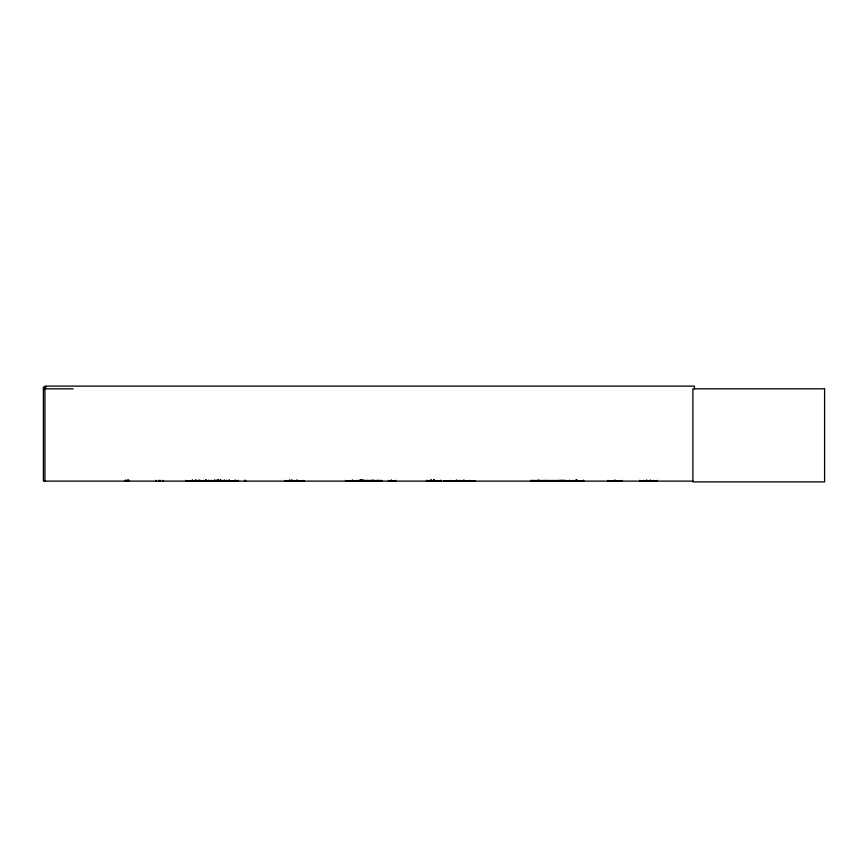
<?xml version="1.0" encoding="UTF-8"?>
<svg xmlns="http://www.w3.org/2000/svg" width="868" height="868" viewBox="0 0 868 868"><rect width="100%" height="100%" fill="white"/><g stroke="black" fill="none" stroke-linecap="round" stroke-linejoin="round"><path stroke-width="1.3" d="M199.629 481.078L199.629 480.34M359.504 481.078L359.515 480.34M440.488 481.078L440.499 480.34M643.351 480.991L643.438 480.34M657.304 481.078L639.64 481.013L639.64 480.34M569.397 481.078L569.419 480.34M583.361 481.078L583.372 480.34M657.304 481.013L657.315 480.34M561.639 480.991L561.672 480.34M284.661 481.111L304.136 481.013M297.116 481.013L297.106 480.145M452.619 480.981L466.214 480.937M207.973 480.991L185.665 481.078L185.665 480.34M449.939 481.111L470.651 481.035M466.214 480.688L452.521 480.688M214.58 481.013L214.515 480.145M217.239 480.991L217.141 480.145M219.995 480.991L220.179 480.145M220.765 480.991L220.689 480.145M362.281 480.991L362.206 480.145M205.358 480.34L205.358 481.111L205.445 480.145M220.982 481.013L220.884 480.34M297.355 481.013L297.399 480.405L297.442 481.111M443.624 480.915L475.208 480.785L457.414 481.111M215.014 481.013L215.09 480.405M366.166 481.013L366.242 480.405M559.882 481.013L559.969 480.405M563.495 481.013L563.582 480.405M203.448 481.013L203.546 480.405L203.644 481.111M205.944 481.013L206.042 480.405M221.481 481.013L221.579 480.405L221.676 481.111M223.987 481.013L224.074 480.405M444.611 481.111L475.208 480.785L474.123 480.85M46.112 387.085L43.4 387.085L43.4 481.111L693.076 481.111M43.4 388.831L73.172 388.831M364.972 480.503L382.354 480.503M530.565 480.503L566.641 480.503M364.94 480.731L382.387 480.753M530.532 480.753L566.674 480.731M224.899 481.078L211.391 481.111M226.906 480.405L235.163 481.078L235.174 480.145M382.365 481.056L345.551 481.078L345.551 480.34M440.944 480.915L426.535 481.078L426.535 480.34M530.554 481.056L583.687 481.078L583.665 480.34M607.839 480.915L621.803 481.078L621.803 480.34M238.602 481.013L235.597 481.013M238.103 481.013L238.006 480.405M434.781 481.013L434.694 480.405M431.19 480.991L431.396 480.145M289.673 480.991L289.76 480.145M378.144 481.013L378.057 480.405M220.374 481.013L220.45 480.145M245.752 481.013L245.405 480.34M291.713 481.013L291.724 480.145M291.453 480.991L291.388 480.34M395.808 481.013L388.571 481.013M569.712 481.013L569.712 480.34M694.433 388.831L694.433 386.108L44.93 386.108L44.93 481.111M653.604 480.34L653.604 481.111M650.653 480.145L650.588 481.111M650.165 480.145L650.099 481.111M646.866 480.145L646.866 481.111M646.378 480.145L646.378 481.111M615.065 480.145L615.065 481.111M614.577 480.145L614.577 481.111M607.839 480.34L607.839 481.111M577.166 480.34L577.166 481.111M576.905 480.145L576.905 481.111M576.667 480.145L576.667 481.111M576.417 480.145L576.417 481.111M576.189 480.145L576.189 481.111M575.56 480.34L575.56 481.111M575.159 480.34L575.159 481.111M573.553 480.34L573.553 481.111M563.679 480.34L563.679 481.111M562.073 480.34L562.073 481.111M560.066 480.34L560.066 481.111M545.603 480.34L545.603 481.111M538.865 480.145L538.865 481.111M538.388 480.145L538.388 481.111M531.65 480.34L531.65 481.111M470.152 480.34L470.152 481.111M464.065 480.145L464.065 481.111M463.707 480.145L463.707 481.111M460.941 480.34L460.941 481.111M459.671 480.34L459.671 481.111M456.904 480.145L456.904 481.111M456.535 480.145L456.535 481.111M450.459 480.34L450.459 481.111M440.944 480.34L440.944 481.111M434.597 480.34L434.597 481.111M434.217 480.145L434.217 481.111M433.848 479.95L433.848 481.111M433.729 480.145L433.729 481.111M433.284 480.145L433.262 481.111M431.136 479.95L431.136 481.111M430.387 479.95L430.387 481.111M426.991 480.34L426.991 481.111M395.504 480.34L395.504 481.111M391.457 480.145L391.457 481.111M391.208 480.145L391.208 481.111M388.484 480.34L388.484 481.111M377.981 480.34L377.981 481.111M372.98 480.145L372.98 481.111M372.708 480.145L372.708 481.111M370.289 480.34L370.289 481.111M366.329 480.34L366.329 481.111M363.909 480.145L363.909 481.111M363.649 480.145L363.649 481.111M363.149 480.34L363.149 481.111M362.401 480.34L362.401 481.111M362.075 480.145L362.075 481.111M361.544 479.95L361.544 481.111M360.838 479.95L360.838 481.111M360.426 480.145L360.426 481.111M360.177 480.145L360.177 481.111M358.875 480.34L358.875 481.111M358.636 480.34L358.636 481.111M356.13 480.34L356.13 481.111M352.777 480.145L352.766 481.111M352.299 480.145L352.278 481.111M303.811 480.34L303.811 481.111M296.682 480.145L296.682 481.111M293.08 480.34L293.08 481.111M292.158 480.145L292.158 481.111M289.879 480.145L289.879 481.111M289.554 480.34L289.554 481.111M285.019 480.34L285.019 481.111M244.646 480.145L244.646 481.111M237.908 480.34L237.908 481.111M235.412 480.34L235.412 481.111M234.512 480.34L234.512 481.111M229.51 480.145L229.51 481.111M229.239 480.145L229.239 481.111M226.83 480.34L226.83 481.111M224.411 480.145L224.497 481.111M224.172 480.34L224.172 481.111M222.859 480.34L222.859 481.111M218.584 479.95L218.584 481.111M217.89 479.95L217.89 481.111M217.792 480.145L217.792 481.111M217.315 480.145L217.358 481.111M217.054 480.145L217.054 481.111M215.177 480.34L215.177 481.111M214.776 480.145L214.776 481.111M212.096 480.34L212.096 481.111M211.195 480.34L211.195 481.111M208.83 480.145L208.83 481.111M208.136 481.111L208.07 480.34L208.005 481.111M206.139 480.34L206.139 481.111M205.716 480.145L205.716 481.111M200.443 480.34L200.443 481.111M199.228 480.145L199.228 481.111M198.761 480.145L198.761 481.111M196.146 479.95L196.146 481.111M195.441 479.95L195.441 481.111M192.902 480.145L192.88 481.111M192.414 480.145L192.403 481.111M191.85 480.34L191.85 481.111M163.206 480.34L163.206 481.111M160.309 480.34L160.309 481.111M159.571 480.34L159.571 481.111M158.79 480.34L158.79 481.111M155.839 480.34L155.839 481.111M128.703 479.95L128.703 481.111M127.997 479.95L127.997 481.111M127.249 479.95L127.249 481.111M125.285 479.95L125.285 481.111M824.6 388.831L692.903 388.831L692.903 481.892L824.6 481.892L824.6 388.831M224.747 481.013L224.725 480.405L224.693 481.111M219.864 481.111L219.864 480.34L219.788 481.111M206.454 481.111L206.454 480.145L206.367 481.111"/></g></svg>
